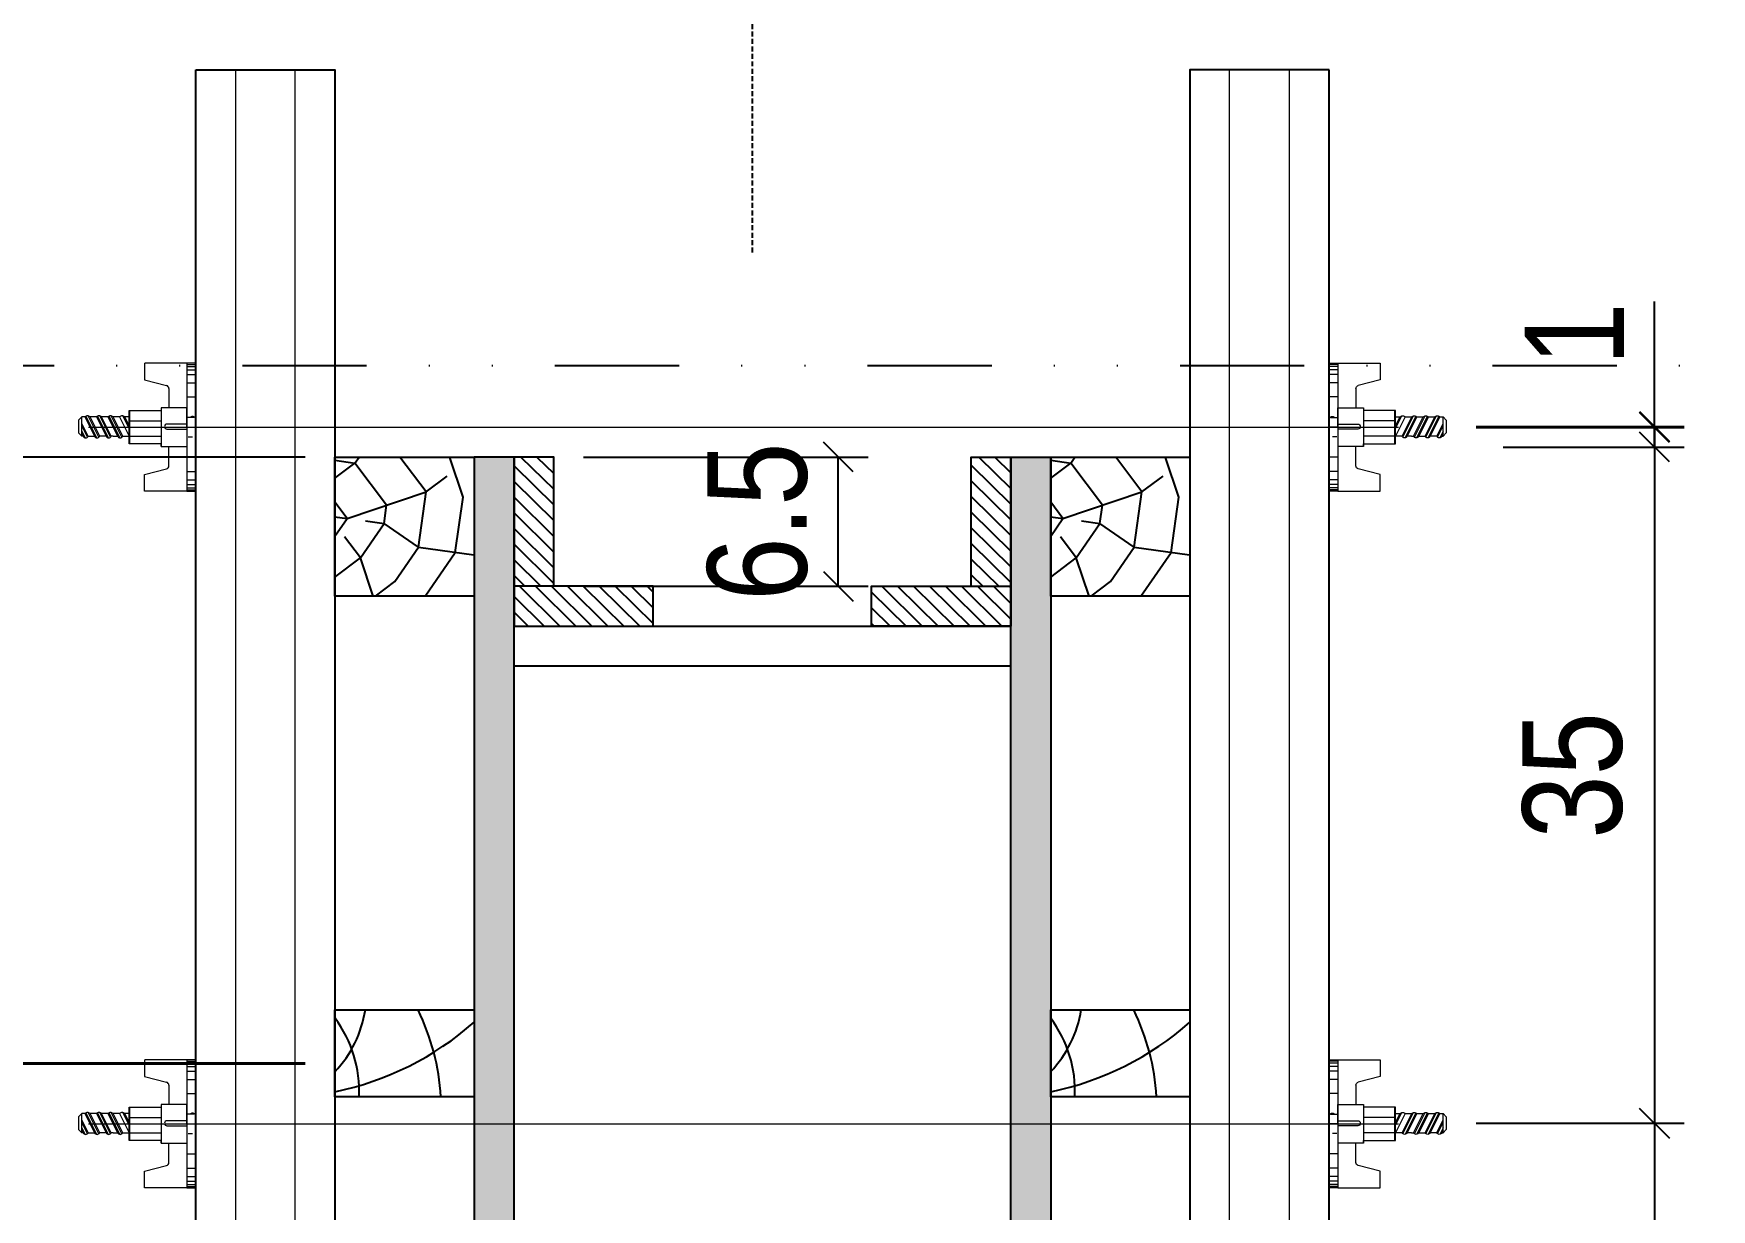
# Model space of a CAD drawing. Extents: x 13379 to 23315, y 867 to 16997.
# Drawn here: x 19320.8 to 19489.6, y 7398.6 to 7517 of the extents above; entities that cross this region are included whole.
import ezdxf
from ezdxf.enums import TextEntityAlignment as Align

# ---------------------------------------------------------------- set-up
doc = ezdxf.new("R2010")
doc.units = 0
doc.linetypes.add('DIVIDE2', pattern=[0.625, 0.25, -0.125, 0, -0.125, 0, -0.125])
doc.linetypes.add('HIDDEN', pattern=[0.375, 0.25, -0.125])
for name, color, linetype in [('1-2 PONTALETE', 7, 'Continuous'), ('COTA', 241, 'Continuous'), ('GRAVATA', 2, 'Continuous'), ('Nível', 160, 'Continuous'), ('Painéis', 200, 'Continuous'), ('PONTALETE', 7, 'Continuous'), ('SARRAFO', 251, 'Continuous'), ('Texto de Titulo', 7, 'Continuous'), ('Texto Qtd Sarr', 242, 'Continuous')]:
    doc.layers.add(name, color=color, linetype=linetype)
doc.layers.add('Hachura', color=251, linetype='Continuous', lineweight=9)
doc.layers.add('Texto Seção', color=7, linetype='Continuous', lineweight=15)
doc.styles.add('COTA TECNICA 2X', font='techl___.ttf', dxfattribs={"height": 10})
doc.styles.add('ROMANS', font='romans.shx')
doc.dimstyles.new('SECAO PILAR', dxfattribs={"dimtxt": 10, "dimasz": 3, "dimexe": 3, "dimexo": 3, "dimgap": 3, "dimtad": 1, "dimdec": 1, "dimlfac": 0.5, "dimzin": 12, "dimdsep": 46, "dimtxsty": 'COTA TECNICA 2X', "dimblk1": 'OBLIQUE', "dimblk2": 'OBLIQUE', "dimsah": 1, "dimcen": 0.9, "dimclrd": 256, "dimclre": 256, "dimclrt": 256, "dimadec": 1, "dimazin": 3, "dimtfac": 1, "dimtdec": 1, "dimtmove": 0, "dimatfit": 3, "dimfxl": 1, "dimtolj": 1, "dimtzin": 12, "dimarcsym": 0})

# ---------------------------------------------------------------- blocks, each defined once
blk = doc.blocks.new('_Oblique')
at = {"color": 0, "linetype": 'ByBlock', "lineweight": -2}
blk.add_line((-0.5, -0.5), (0.5, 0.5), dxfattribs=at)
blk = doc.blocks.new('*D1250')
at = {"layer": 'COTA', "lineweight": -2, "transparency": 16777216}
for p, q in [((19348.11, 7474.35), (19270.83, 7474.35)), ((19273.83, 7474.35), (19273.83, 7352.32)), ((19348.11, 7352.32), (19270.83, 7352.32))]:
    blk.add_line(p, q, dxfattribs=at)
at = {"layer": 'Defpoints', "color": 0, "transparency": 16777216}
for p in [(19351.11, 7474.35), (19273.83, 7352.32), (19351.11, 7352.32)]:
    blk.add_point(p, dxfattribs=at)
at = {"layer": 'COTA', "lineweight": -2, "transparency": 16777216, "xscale": 3, "yscale": 3, "zscale": 3}
for p, rotation in [((19273.83, 7474.35), 90), ((19273.83, 7352.32), 270)]:
    blk.add_blockref('_Oblique', p, dxfattribs=dict(at, rotation=rotation))
at = {"layer": 'COTA', "transparency": 16777216, "insert": (19265.72, 7413.34), "char_height": 10, "attachment_point": 5, "rotation": 90, "style": 'COTA TECNICA 2X'}
blk.add_mtext('\\A1;61 - PAINEL', dxfattribs=at)
blk = doc.blocks.new('*D1251')
at = {"layer": 'COTA', "lineweight": -2, "transparency": 16777216}
for p, q in [((19483.89, 7477.42), (19483.89, 7490.01)), ((19465.94, 7477.42), (19486.89, 7477.42)), ((19483.89, 7475.35), (19483.89, 7477.42)), ((19468.65, 7475.35), (19486.89, 7475.35)), ((19483.89, 7475.35), (19483.89, 7472.35))]:
    blk.add_line(p, q, dxfattribs=at)
at = {"layer": 'Defpoints', "color": 0, "transparency": 16777216}
for p in [(19462.94, 7477.42), (19483.89, 7477.42), (19465.65, 7475.35)]:
    blk.add_point(p, dxfattribs=at)
at = {"layer": 'COTA', "lineweight": -2, "transparency": 16777216, "xscale": 3, "yscale": 3, "zscale": 3}
for p, rotation in [((19483.89, 7477.42), 270), ((19483.89, 7475.35), 90)]:
    blk.add_blockref('_Oblique', p, dxfattribs=dict(at, rotation=rotation))
at = {"layer": 'COTA', "transparency": 16777216, "insert": (19475.83, 7486.72), "char_height": 10, "attachment_point": 5, "rotation": 90, "style": 'COTA TECNICA 2X'}
blk.add_mtext('\\A1;1', dxfattribs=at)
blk = doc.blocks.new('C')
at = {"layer": 'Hachura', "color": 0}
for p, q in [((0.461, 3.155), (-0.003, 3.155)), ((0.461, 3.05), (-0.003, 3.05)), ((0.461, 2.881), (-0.003, 2.881)), ((0.461, 2.65), (-0.003, 2.65)), ((0, 3.224), (0, -3.224)), ((0.451, 3.224), (0, 3.224)), ((0, 2.747), (0, -1.16)), ((0.451, -3.225), (0.451, 3.224)), ((0.451, 3.224), (2.58, 3.224)), ((2.58, 3.224), (2.58, 2.385)), ((0.461, 2.228), (-0.003, 2.228)), ((1.354, 1.939), (1.354, 0.965)), ((2.58, 2.385), (1.475, 2.094)), ((0.461, 1.512), (0, 1.512)), ((1.741, 0.966), (0.451, 0.966)), ((1.741, -0.968), (1.741, 0.966)), ((1.741, 0.966), (1.741, 0.838)), ((1.741, 0.966), (1.741, 0.838)), ((0.388, 0.487), (0.172, 0.487)), ((1.451, 0.101), (0.451, 0.101)), ((1.741, 0.838), (3.354, 0.838)), ((3.354, 0.451), (1.741, 0.451)), ((3.32, 0.838), (3.32, -0.839)), ((3.354, 0.838), (3.354, -0.839)), ((3.676, 0.451), (3.354, 0.451)), ((3.837, -0.517), (3.354, 0.451)), ((3.354, 0.064), (3.67, -0.57)), ((3.676, 0.451), (4.16, -0.517)), ((3.716, 0.5), (4.251, -0.57)), ((4.371, -0.553), (3.83, 0.53)), ((4.151, 0.451), (3.934, 0.451)), ((4.418, -0.517), (3.934, 0.451)), ((4.151, 0.451), (4.256, 0.451)), ((4.256, 0.451), (4.74, -0.517)), ((4.296, 0.5), (4.831, -0.57)), ((4.952, -0.553), (4.41, 0.53)), ((4.514, 0.451), (4.837, 0.451)), ((4.998, -0.517), (4.514, 0.451)), ((4.837, 0.451), (5.321, -0.517)), ((4.876, 0.5), (5.412, -0.57)), ((5.532, -0.553), (4.991, 0.53)), ((5.579, -0.517), (5.095, 0.451)), ((5.417, 0.451), (5.095, 0.451)), ((5.579, -0.517), (5.095, 0.451)), ((5.417, 0.451), (5.74, -0.194)), ((5.457, 0.5), (5.74, -0.065)), ((5.74, 0.193), (5.571, 0.53)), ((5.74, 0.322), (5.675, 0.451)), ((5.675, 0.451), (5.74, 0.451)), ((5.739, 0.45), (5.9, 0.288)), ((5.739, 0.45), (5.739, -0.518)), ((5.9, -0.356), (5.9, 0.288)), ((0.451, -0.004), (0, -0.004)), ((0.075, -0.481), (0.292, -0.481)), ((0.292, -0.481), (0.397, -0.481)), ((0.451, -0.001), (0.451, -0.968)), ((0.451, -0.157), (1.451, -0.157)), ((0.451, -0.646), (0.451, -0.323)), ((0.451, -3.225), (0.451, -0.646)), ((3.354, -0.323), (1.741, -0.323)), ((3.354, -0.839), (1.741, -0.839)), ((3.354, -0.065), (3.579, -0.517)), ((3.354, -0.517), (3.579, -0.517)), ((3.837, -0.517), (4.16, -0.517)), ((4.418, -0.517), (4.74, -0.517)), ((4.634, -0.517), (4.74, -0.517)), ((4.998, -0.517), (5.321, -0.517)), ((5.579, -0.517), (5.74, -0.517)), ((5.739, -0.518), (5.9, -0.356)), ((5.739, -0.518), (5.739, -0.518)), ((0.461, -1.521), (-0.003, -1.521)), ((0.451, -0.968), (1.741, -0.968)), ((1.354, -1.94), (1.354, -0.968)), ((0.461, -2.228), (-0.003, -2.228)), ((2.58, -2.387), (1.475, -2.096)), ((2.58, -3.225), (2.58, -2.387)), ((0.461, -2.65), (-0.003, -2.65)), ((0.461, -2.881), (-0.003, -2.881)), ((0.461, -3.05), (-0.003, -3.05)), ((0.461, -3.155), (-0.003, -3.155)), ((0, -3.224), (2.568, -3.224))]:
    blk.add_line(p, q, dxfattribs=at)
for centre, radius, start, end in [((1.516, 1.939), 0.161, 104.74356, 180), ((1.445, -0.028), 0.129, 272.69497, 87.30503), ((3.805, 0.389), 0.143, 25.56881, 154.43119), ((4.385, 0.389), 0.143, 25.56881, 154.43119), ((4.966, 0.389), 0.143, 25.56881, 154.43119), ((5.546, 0.389), 0.143, 25.56881, 154.43119), ((0.166, -0.366), 0.174, 221.74404, 317.85924), ((3.708, -0.4), 0.174, 222.14076, 318.25596), ((4.289, -0.4), 0.174, 222.14076, 318.25596), ((4.869, -0.4), 0.174, 222.14076, 318.25596), ((5.45, -0.4), 0.174, 222.14076, 318.25596), ((5.61, -0.401), 0.174, 317.85924, 318.25596), ((1.516, -1.94), 0.161, 180, 255.25644)]:
    blk.add_arc(centre, radius, start, end, dxfattribs=at)
blk = doc.blocks.new('*D1253')
at = {"layer": 'COTA', "lineweight": -2, "transparency": 16777216}
for p, q in [((19348.11, 7474.35), (19302.58, 7474.35)), ((19305.58, 7413.34), (19305.58, 7474.35)), ((19348.11, 7413.34), (19302.58, 7413.34))]:
    blk.add_line(p, q, dxfattribs=at)
at = {"layer": 'Defpoints', "color": 0, "transparency": 16777216}
for p in [(19305.58, 7474.35), (19351.11, 7474.35), (19351.11, 7413.34)]:
    blk.add_point(p, dxfattribs=at)
at = {"layer": 'COTA', "lineweight": -2, "transparency": 16777216, "xscale": 3, "yscale": 3, "zscale": 3}
for p, rotation in [((19305.58, 7474.35), 90), ((19305.58, 7413.34), 270)]:
    blk.add_blockref('_Oblique', p, dxfattribs=dict(at, rotation=rotation))
at = {"layer": 'COTA', "transparency": 16777216, "insert": (19297.36, 7443.85), "char_height": 10, "attachment_point": 5, "rotation": 90, "style": 'COTA TECNICA 2X'}
blk.add_mtext('\\A1;30.5', dxfattribs=at)
blk = doc.blocks.new('*D1257')
at = {"layer": 'COTA', "lineweight": -2, "transparency": 16777216}
for p, q in [((19465.94, 7477.32), (19486.89, 7477.32)), ((19483.89, 7477.32), (19483.89, 7407.3)), ((19465.94, 7407.3), (19486.89, 7407.3))]:
    blk.add_line(p, q, dxfattribs=at)
at = {"layer": 'Defpoints', "color": 0, "transparency": 16777216}
for p in [(19462.94, 7477.32), (19462.94, 7407.3), (19483.89, 7407.3)]:
    blk.add_point(p, dxfattribs=at)
at = {"layer": 'COTA', "lineweight": -2, "transparency": 16777216, "xscale": 3, "yscale": 3, "zscale": 3}
for p, rotation in [((19483.89, 7477.32), 90), ((19483.89, 7407.3), 270)]:
    blk.add_blockref('_Oblique', p, dxfattribs=dict(at, rotation=rotation))
at = {"layer": 'COTA', "transparency": 16777216, "insert": (19475.67, 7442.31), "char_height": 10, "attachment_point": 5, "rotation": 90, "style": 'COTA TECNICA 2X'}
blk.add_mtext('\\A1;35', dxfattribs=at)
blk = doc.blocks.new('*D1258')
at = {"layer": 'COTA', "lineweight": -2, "transparency": 16777216}
for p, q in [((19465.94, 7407.3), (19486.89, 7407.3)), ((19483.89, 7407.3), (19483.89, 7349.32)), ((19465.8, 7349.32), (19486.89, 7349.32))]:
    blk.add_line(p, q, dxfattribs=at)
at = {"layer": 'Defpoints', "color": 0, "transparency": 16777216}
for p in [(19462.94, 7407.3), (19462.8, 7349.32), (19483.89, 7349.32)]:
    blk.add_point(p, dxfattribs=at)
at = {"layer": 'COTA', "lineweight": -2, "transparency": 16777216, "xscale": 3, "yscale": 3, "zscale": 3}
for p, rotation in [((19483.89, 7407.3), 90), ((19483.89, 7349.32), 270)]:
    blk.add_blockref('_Oblique', p, dxfattribs=dict(at, rotation=rotation))
at = {"layer": 'COTA', "transparency": 16777216, "insert": (19475.81, 7378.31), "char_height": 10, "attachment_point": 5, "rotation": 90, "style": 'COTA TECNICA 2X'}
blk.add_mtext('\\A1;29', dxfattribs=at)
blk = doc.blocks.new('*D1254')
at = {"layer": 'COTA', "lineweight": -2, "transparency": 16777216}
for p, q in [((19348.11, 7413.24), (19302.58, 7413.24)), ((19305.58, 7413.24), (19305.58, 7352.32)), ((19348.11, 7352.32), (19302.58, 7352.32))]:
    blk.add_line(p, q, dxfattribs=at)
at = {"layer": 'Defpoints', "color": 0, "transparency": 16777216}
for p in [(19351.11, 7413.24), (19305.58, 7352.32), (19351.11, 7352.32)]:
    blk.add_point(p, dxfattribs=at)
at = {"layer": 'COTA', "lineweight": -2, "transparency": 16777216, "xscale": 3, "yscale": 3, "zscale": 3}
for p, rotation in [((19305.58, 7413.24), 90), ((19305.58, 7352.32), 270)]:
    blk.add_blockref('_Oblique', p, dxfattribs=dict(at, rotation=rotation))
at = {"layer": 'COTA', "transparency": 16777216, "insert": (19297.36, 7382.78), "char_height": 10, "attachment_point": 5, "rotation": 90, "style": 'COTA TECNICA 2X'}
blk.add_mtext('\\A1;30.5', dxfattribs=at)
blk = doc.blocks.new('*D1256')
at = {"layer": 'COTA', "lineweight": -2, "transparency": 16777216}
for p, q in [((19376.13, 7474.35), (19404.76, 7474.35)), ((19401.76, 7461.34), (19401.76, 7474.35)), ((19376.13, 7461.34), (19404.76, 7461.34))]:
    blk.add_line(p, q, dxfattribs=at)
at = {"layer": 'Defpoints', "color": 0, "transparency": 16777216}
for p in [(19373.13, 7474.35), (19401.76, 7474.35), (19373.13, 7461.34)]:
    blk.add_point(p, dxfattribs=at)
at = {"layer": 'COTA', "lineweight": -2, "transparency": 16777216, "xscale": 3, "yscale": 3, "zscale": 3}
for p, rotation in [((19401.76, 7474.35), 90), ((19401.76, 7461.34), 270)]:
    blk.add_blockref('_Oblique', p, dxfattribs=dict(at, rotation=rotation))
at = {"layer": 'COTA', "transparency": 16777216, "insert": (19393.65, 7467.85), "char_height": 10, "attachment_point": 5, "rotation": 90, "style": 'COTA TECNICA 2X'}
blk.add_mtext('\\A1;6.5', dxfattribs=at)
blk = doc.blocks.new('titulo1')
at = {"layer": 'Defpoints', "color": 252, "linetype": 'HIDDEN', "ltscale": 2}
blk.add_line((0, 0), (0, 125), dxfattribs=at)
at = {"layer": 'Defpoints', "style": 'ROMANS', "oblique": 15}
blk.add_attdef('FOLHA', text='', height=10, dxfattribs=at).set_placement((0, 15.58), align=Align.MIDDLE_CENTER)
at = {"layer": 'Texto Qtd Sarr', "color": 3, "style": 'ROMANS', "oblique": 15}
for tag, height, p in [('TITULO', 17, (0, 71.45)), ('SEÇÃO', 12, (0, 41.55))]:
    blk.add_attdef(tag, text='', height=height, dxfattribs=at).set_placement(p, align=Align.MIDDLE_CENTER)

msp = doc.modelspace()

# ---------------------------------------------------------------- hatches: boundary and pattern name
at = {"layer": 'Hachura'}
h = msp.add_hatch(color=256, dxfattribs=at)
h.dxf.hatch_style = 1
h.paths.add_polyline_path([(19369.13, 7474.35), (19365.11, 7474.35), (19365.11, 7460.35), (19365.11, 7407.24), (19369.13, 7407.24)])
h.paths.add_polyline_path([(19369.13, 7407.24), (19365.11, 7407.24), (19365.11, 7352.32), (19369.13, 7352.32), (19369.13, 7369.33)])
h = msp.add_hatch(color=256, dxfattribs=at)
h.dxf.hatch_style = 1
h.paths.add_polyline_path([(19419.13, 7474.35), (19423.14, 7474.35), (19423.14, 7460.35), (19423.14, 7407.24), (19419.13, 7407.24)])
h.paths.add_polyline_path([(19419.13, 7407.24), (19423.14, 7407.24), (19423.14, 7352.32), (19419.13, 7352.32), (19419.13, 7369.33)])
at = {"layer": 'PONTALETE'}
h = msp.add_hatch(dxfattribs=at)
h.set_pattern_fill('TRONCO', color=1, scale=37.5, angle=-8, style=0, pattern_type=2)
h.set_pattern_definition([(352, (20713.758, 19108.83), (42.35404, 31.91606), [11.25, -26.25]), (352, (20714.02, 19110.687), (42.35404, 31.91606), [11.25, -26.25]), (352, (20716.397, 19114.14), (42.35404, 31.91606), [7.5, -30]), (352, (20718.776, 19117.59), (42.35404, 31.91606), [5.625, -31.875]), (352, (20719.298, 19121.305), (42.35404, 31.91606), [3.75, -33.75]), (352, (20710.536, 19126.324), (42.35404, 31.91606), [1.875, -9.375, 1.875, -24.375]), (352, (20716.367, 19127.398), (42.35404, 31.91606), [1.875, -15, 5.625, -15]), (352, (20724.055, 19128.21), (42.35404, 31.91606), [1.875, -1.875, 1.875, -31.875]), (352, (20722.46, 19130.33), (42.35404, 31.91606), [1.875, -35.625]), (352, (20721.125, 19134.303), (42.35404, 31.91606), [5.625, -31.875]), (352, (20721.647, 19138.016), (42.35404, 31.91606), [7.5, -30]), (352, (20720.31, 19141.99), (42.35404, 31.91606), [9.375, -11.25, 1.875, -15]), (82, (20702.326, 19121.797), (-31.91606, 42.35404), [1.875, -3.75, 9.375, -22.5]), (82, (20704.705, 19125.25), (-31.91606, 42.35404), [1.875, -1.875, 5.625, -28.125]), (82, (20708.65, 19139.843), (-31.91606, 42.35404), [3.75, -33.75]), (82, (20708.42, 19124.728), (-31.91606, 42.35404), [7.5, -11.25, 1.875, -16.875]), (82, (20713.146, 19144.89), (-31.91606, 42.35404), [1.875, -35.625]), (82, (20712.393, 19126.063), (-31.91606, 42.35404), [5.625, -31.875]), (82, (20716.367, 19127.398), (-31.91606, 42.35404), [3.75, -33.75]), (82, (20720.08, 19126.876), (-31.91606, 42.35404), [1.875, -5.625, 5.625, -24.375]), (82, (20722.2, 19128.47), (-31.91606, 42.35404), [1.875, -35.625]), (82, (20723.01, 19120.783), (-31.91606, 42.35404), [5.25, -32.25]), (82, (20723.824, 19113.095), (-31.91606, 42.35404), [3.75, -33.75]), (82, (20729.626, 19127.428), (-31.91606, 42.35404), [1.875, -35.625]), (82, (20733.078, 19125.05), (-31.91606, 42.35404), [5.625, -31.875]), (82, (20736.79, 19124.527), (-31.91606, 42.35404), [5.625, -31.875]), (37, (20729.134, 19110.456), (5.21899, 37.13505), [2.651625, -2.651625, 2.651625, -45.078134]), (37, (20723.011, 19120.783), (5.21899, 37.13505), [5.30325, -47.72976]), (37, (20710.767, 19141.439), (5.21899, 37.13505), [5.30325, -47.72976]), (37, (20716.89, 19131.11), (5.21899, 37.13505), [5.30325, -47.72976]), (37, (20717.702, 19123.423), (5.21899, 37.13505), [5.30325, -47.72976]), (37, (20727.8, 19114.43), (5.21899, 37.13505), [5.30325, -47.72976]), (37, (20724.346, 19116.81), (5.21899, 37.13505), [7.95495, -45.07806]), (37, (20715.554, 19135.085), (5.21899, 37.13505), [2.65162, -50.38138]), (37, (20714.22, 19139.06), (5.21899, 37.13505), [2.65162, -50.38138]), (37, (20729.074, 19136.972), (5.21899, 37.13505), [2.65162, -50.38138]), (37, (20711.61, 19120.492), (5.21899, 37.13505), [2.65162, -50.38138]), (37, (20733.86, 19130.62), (5.21899, 37.13505), [2.65162, -50.38138]), (37, (20720.342, 19128.732), (5.21899, 37.13505), [2.65162, -50.38138]), (37, (20724.577, 19131.924), (5.21899, 37.13505), [2.65162, -50.38138]), (127, (20721.677, 19124.758), (-37.13505, 5.21899), [2.651625, -2.651625, 7.95495, -39.77481]), (127, (20727.247, 19123.975), (-37.13505, 5.21899), [2.65162, -50.38138]), (127, (20725.42, 19110.978), (-37.13505, 5.21899), [2.65162, -50.38138]), (127, (20719.298, 19121.305), (-37.13505, 5.21899), [2.65162, -50.38138]), (127, (20725.912, 19127.95), (-37.13505, 5.21899), [2.65162, -50.38138]), (127, (20715.324, 19119.97), (-37.13505, 5.21899), [2.65162, -50.38138]), (127, (20730.178, 19117.883), (-37.13505, 5.21899), [2.65162, -50.38138]), (127, (20702.617, 19110.396), (-37.13505, 5.21899), [2.65162, -50.38138]), (127, (20704.735, 19111.991), (-37.13505, 5.21899), [5.30325, -47.72976]), (127, (20706.853, 19113.587), (-37.13505, 5.21899), [5.30325, -47.72976]), (127, (20710.566, 19113.065), (-37.13505, 5.21899), [5.30325, -47.72976]), (127, (20712.945, 19116.518), (-37.13505, 5.21899), [5.30325, -47.72976]), (127, (20729.886, 19129.284), (-37.13505, 5.21899), [5.30325, -47.72976]), (127, (20734.704, 19109.673), (-37.13505, 5.21899), [5.30325, -47.72976]), (127, (20740.736, 19139.12), (-37.13505, 5.21899), [5.30325, -47.72976]), (127, (20740.214, 19135.407), (-37.13505, 5.21899), [5.30325, -47.72976]), (127, (20736.24, 19134.072), (-37.13505, 5.21899), [5.30325, -47.72976]), (127, (20710.245, 19137.725), (-37.13505, 5.21899), [7.95495, -45.07806]), (127, (20733.86, 19130.62), (-37.13505, 5.21899), [7.95495, -45.07806]), (18.56505, (20715.002, 19144.63), (37.135053, -5.218991), [4.1925, -79.66005]), (18.56505, (20712.393, 19126.063), (37.135053, -5.218991), [4.1925, -79.66005]), (18.56505, (20717.672, 19136.681), (37.135053, -5.218991), [4.1925, -79.66005]), (18.56505, (20725.16, 19109.121), (37.135053, -5.218991), [4.1925, -79.66005]), (18.56505, (20723.824, 19113.095), (37.135053, -5.218991), [4.1925, -79.66005]), (18.56505, (20713.728, 19122.088), (37.135053, -5.218991), [4.1925, -79.66005]), (18.56505, (20716.337, 19140.656), (37.135053, -5.218991), [4.1925, -79.66005]), (18.56505, (20725.912, 19127.95), (37.135053, -5.218991), [8.385, -75.46755]), (55.43495, (20726.695, 19133.52), (5.218991, 37.135053), [4.1925, -79.66005]), (55.43495, (20730.7, 19121.596), (5.218991, 37.135053), [4.1925, -79.66005]), (55.43495, (20713.176, 19131.633), (5.218991, 37.135053), [4.1925, -79.66005]), (55.43495, (20706.01, 19134.533), (5.218991, 37.135053), [4.1925, -79.66005]), (55.43495, (20727.247, 19123.975), (5.218991, 37.135053), [4.1925, -79.66005]), (55.43495, (20723.533, 19124.497), (5.218991, 37.135053), [4.1925, -79.66005]), (55.43495, (20709.462, 19132.155), (5.218991, 37.135053), [8.385, -75.46755]), (55.43495, (20735.487, 19115.243), (5.218991, 37.135053), [8.385, -75.46755]), (55.43495, (20732.034, 19117.622), (5.218991, 37.135053), [8.385, -75.46755]), (108.56505, (20701.543, 19116.227), (5.218991, 37.135053), [4.1925, -79.66005]), (108.56505, (20704.414, 19136.651), (5.218991, 37.135053), [4.1925, -79.66005]), (108.56505, (20708.188, 19109.613), (5.218991, 37.135053), [4.1925, -79.66005]), (108.56505, (20709.171, 19143.556), (5.218991, 37.135053), [4.1925, -79.66005]), (108.56505, (20709.753, 19120.753), (5.218991, 37.135053), [4.1925, -79.66005]), (108.56505, (20717.702, 19123.423), (5.218991, 37.135053), [4.1925, -79.66005]), (108.56505, (20722.46, 19130.328), (5.218991, 37.135053), [4.1925, -79.66005]), (108.56505, (20703.661, 19117.823), (5.219004, 37.135057), [4.1925, -79.66005]), (108.56505, (20713.728, 19122.088), (5.218991, 37.135053), [4.1925, -79.66005]), (108.56505, (20724.346, 19116.809), (5.218991, 37.135053), [4.1925, -79.66005]), (108.56505, (20728.582, 19120), (5.218991, 37.135053), [4.1925, -79.66005]), (108.56505, (20737.574, 19130.097), (5.218991, 37.135053), [4.1925, -79.66005]), (108.56505, (20711.289, 19145.152), (5.218991, 37.135053), [4.1925, -79.66005]), (108.56505, (20705.458, 19144.078), (5.218991, 37.135053), [8.385, -75.46755]), (108.56505, (20707.375, 19117.3), (5.218991, 37.135053), [8.385, -75.46755]), (145.43495, (20701.021, 19112.513), (-37.135053, 5.218991), [4.1925, -79.66005]), (145.43495, (20732.325, 19106.22), (-37.135053, 5.218991), [4.1925, -79.66005]), (145.43495, (20733.078, 19125.049), (-37.135053, 5.218991), [4.1925, -79.66005]), (145.43495, (20716.397, 19114.14), (-37.135053, 5.218991), [4.1925, -79.66005]), (145.43495, (20714.019, 19110.687), (-37.135053, 5.218991), [4.1925, -79.66005]), (145.43495, (20718.776, 19117.592), (-37.135053, 5.218991), [4.1925, -79.66005]), (145.43495, (20733.048, 19138.307), (-37.135053, 5.218991), [4.1925, -79.66005]), (145.43495, (20737.022, 19139.642), (-37.135053, 5.218991), [8.385, -75.46755])])
h.paths.add_polyline_path([(19351.11, 7474.35), (19351.11, 7460.35), (19365.11, 7460.35), (19365.11, 7474.35)])
h = msp.add_hatch(dxfattribs=at)
h.set_pattern_fill('TRONCO', color=1, scale=37.5, angle=-8, style=0, pattern_type=2)
h.set_pattern_definition([(352, (20785.786, 19108.83), (42.35404, 31.91606), [11.25, -26.25]), (352, (20786.047, 19110.687), (42.35404, 31.91606), [11.25, -26.25]), (352, (20788.426, 19114.14), (42.35404, 31.91606), [7.5, -30]), (352, (20790.804, 19117.59), (42.35404, 31.91606), [5.625, -31.875]), (352, (20791.326, 19121.305), (42.35404, 31.91606), [3.75, -33.75]), (352, (20782.564, 19126.324), (42.35404, 31.91606), [1.875, -9.375, 1.875, -24.375]), (352, (20788.395, 19127.398), (42.35404, 31.91606), [1.875, -15, 5.625, -15]), (352, (20796.083, 19128.21), (42.35404, 31.91606), [1.875, -1.875, 1.875, -31.875]), (352, (20794.488, 19130.33), (42.35404, 31.91606), [1.875, -35.625]), (352, (20793.153, 19134.303), (42.35404, 31.91606), [5.625, -31.875]), (352, (20793.675, 19138.016), (42.35404, 31.91606), [7.5, -30]), (352, (20792.34, 19141.99), (42.35404, 31.91606), [9.375, -11.25, 1.875, -15]), (82, (20774.354, 19121.797), (-31.91606, 42.35404), [1.875, -3.75, 9.375, -22.5]), (82, (20776.733, 19125.25), (-31.91606, 42.35404), [1.875, -1.875, 5.625, -28.125]), (82, (20780.677, 19139.843), (-31.91606, 42.35404), [3.75, -33.75]), (82, (20780.447, 19124.728), (-31.91606, 42.35404), [7.5, -11.25, 1.875, -16.875]), (82, (20785.174, 19144.89), (-31.91606, 42.35404), [1.875, -35.625]), (82, (20784.42, 19126.063), (-31.91606, 42.35404), [5.625, -31.875]), (82, (20788.395, 19127.398), (-31.91606, 42.35404), [3.75, -33.75]), (82, (20792.11, 19126.876), (-31.91606, 42.35404), [1.875, -5.625, 5.625, -24.375]), (82, (20794.227, 19128.47), (-31.91606, 42.35404), [1.875, -35.625]), (82, (20795.04, 19120.783), (-31.91606, 42.35404), [5.25, -32.25]), (82, (20795.853, 19113.095), (-31.91606, 42.35404), [3.75, -33.75]), (82, (20801.654, 19127.428), (-31.91606, 42.35404), [1.875, -35.625]), (82, (20805.106, 19125.05), (-31.91606, 42.35404), [5.625, -31.875]), (82, (20808.82, 19124.527), (-31.91606, 42.35404), [5.625, -31.875]), (37, (20801.162, 19110.456), (5.21899, 37.13505), [2.651625, -2.651625, 2.651625, -45.078134]), (37, (20795.04, 19120.783), (5.21899, 37.13505), [5.30325, -47.72976]), (37, (20782.795, 19141.439), (5.21899, 37.13505), [5.30325, -47.72976]), (37, (20788.917, 19131.11), (5.21899, 37.13505), [5.30325, -47.72976]), (37, (20789.73, 19123.423), (5.21899, 37.13505), [5.30325, -47.72976]), (37, (20799.827, 19114.43), (5.21899, 37.13505), [5.30325, -47.72976]), (37, (20796.374, 19116.81), (5.21899, 37.13505), [7.95495, -45.07806]), (37, (20787.583, 19135.085), (5.21899, 37.13505), [2.65162, -50.38138]), (37, (20786.248, 19139.06), (5.21899, 37.13505), [2.65162, -50.38138]), (37, (20801.102, 19136.972), (5.21899, 37.13505), [2.65162, -50.38138]), (37, (20783.638, 19120.492), (5.21899, 37.13505), [2.65162, -50.38138]), (37, (20805.89, 19130.62), (5.21899, 37.13505), [2.65162, -50.38138]), (37, (20792.37, 19128.732), (5.21899, 37.13505), [2.65162, -50.38138]), (37, (20796.605, 19131.924), (5.21899, 37.13505), [2.65162, -50.38138]), (127, (20793.705, 19124.758), (-37.13505, 5.21899), [2.651625, -2.651625, 7.95495, -39.77481]), (127, (20799.275, 19123.975), (-37.13505, 5.21899), [2.65162, -50.38138]), (127, (20797.448, 19110.978), (-37.13505, 5.21899), [2.65162, -50.38138]), (127, (20791.326, 19121.305), (-37.13505, 5.21899), [2.65162, -50.38138]), (127, (20797.94, 19127.95), (-37.13505, 5.21899), [2.65162, -50.38138]), (127, (20787.352, 19119.97), (-37.13505, 5.21899), [2.65162, -50.38138]), (127, (20802.206, 19117.883), (-37.13505, 5.21899), [2.65162, -50.38138]), (127, (20774.645, 19110.396), (-37.13505, 5.21899), [2.65162, -50.38138]), (127, (20776.763, 19111.991), (-37.13505, 5.21899), [5.30325, -47.72976]), (127, (20778.88, 19113.587), (-37.13505, 5.21899), [5.30325, -47.72976]), (127, (20782.594, 19113.065), (-37.13505, 5.21899), [5.30325, -47.72976]), (127, (20784.973, 19116.518), (-37.13505, 5.21899), [5.30325, -47.72976]), (127, (20801.915, 19129.284), (-37.13505, 5.21899), [5.30325, -47.72976]), (127, (20806.732, 19109.673), (-37.13505, 5.21899), [5.30325, -47.72976]), (127, (20812.764, 19139.12), (-37.13505, 5.21899), [5.30325, -47.72976]), (127, (20812.242, 19135.407), (-37.13505, 5.21899), [5.30325, -47.72976]), (127, (20808.268, 19134.072), (-37.13505, 5.21899), [5.30325, -47.72976]), (127, (20782.273, 19137.725), (-37.13505, 5.21899), [7.95495, -45.07806]), (127, (20805.89, 19130.62), (-37.13505, 5.21899), [7.95495, -45.07806]), (18.56505, (20787.03, 19144.63), (37.135053, -5.218991), [4.1925, -79.66005]), (18.56505, (20784.421, 19126.063), (37.135053, -5.218991), [4.1925, -79.66005]), (18.56505, (20789.7, 19136.681), (37.135053, -5.218991), [4.1925, -79.66005]), (18.56505, (20797.187, 19109.121), (37.135053, -5.218991), [4.1925, -79.66005]), (18.56505, (20795.853, 19113.095), (37.135053, -5.218991), [4.1925, -79.66005]), (18.56505, (20785.756, 19122.088), (37.135053, -5.218991), [4.1925, -79.66005]), (18.56505, (20788.365, 19140.656), (37.135053, -5.218991), [4.1925, -79.66005]), (18.56505, (20797.94, 19127.95), (37.135053, -5.218991), [8.385, -75.46755]), (55.43495, (20798.723, 19133.52), (5.218991, 37.135053), [4.1925, -79.66005]), (55.43495, (20802.728, 19121.596), (5.218991, 37.135053), [4.1925, -79.66005]), (55.43495, (20785.204, 19131.633), (5.218991, 37.135053), [4.1925, -79.66005]), (55.43495, (20778.038, 19134.533), (5.218991, 37.135053), [4.1925, -79.66005]), (55.43495, (20799.275, 19123.975), (5.218991, 37.135053), [4.1925, -79.66005]), (55.43495, (20795.562, 19124.497), (5.218991, 37.135053), [4.1925, -79.66005]), (55.43495, (20781.49, 19132.155), (5.218991, 37.135053), [8.385, -75.46755]), (55.43495, (20807.515, 19115.243), (5.218991, 37.135053), [8.385, -75.46755]), (55.43495, (20804.062, 19117.622), (5.218991, 37.135053), [8.385, -75.46755]), (108.56505, (20773.572, 19116.227), (5.218991, 37.135053), [4.1925, -79.66005]), (108.56505, (20776.442, 19136.651), (5.218991, 37.135053), [4.1925, -79.66005]), (108.56505, (20780.216, 19109.613), (5.218991, 37.135053), [4.1925, -79.66005]), (108.56505, (20781.2, 19143.556), (5.218991, 37.135053), [4.1925, -79.66005]), (108.56505, (20781.781, 19120.753), (5.218991, 37.135053), [4.1925, -79.66005]), (108.56505, (20789.73, 19123.423), (5.218991, 37.135053), [4.1925, -79.66005]), (108.56505, (20794.488, 19130.328), (5.218991, 37.135053), [4.1925, -79.66005]), (108.56505, (20775.69, 19117.823), (5.219004, 37.135057), [4.1925, -79.66005]), (108.56505, (20785.756, 19122.088), (5.218991, 37.135053), [4.1925, -79.66005]), (108.56505, (20796.374, 19116.809), (5.218991, 37.135053), [4.1925, -79.66005]), (108.56505, (20800.61, 19120), (5.218991, 37.135053), [4.1925, -79.66005]), (108.56505, (20809.603, 19130.097), (5.218991, 37.135053), [4.1925, -79.66005]), (108.56505, (20783.317, 19145.152), (5.218991, 37.135053), [4.1925, -79.66005]), (108.56505, (20777.486, 19144.078), (5.218991, 37.135053), [8.385, -75.46755]), (108.56505, (20779.403, 19117.3), (5.218991, 37.135053), [8.385, -75.46755]), (145.43495, (20773.05, 19112.513), (-37.135053, 5.218991), [4.1925, -79.66005]), (145.43495, (20804.353, 19106.22), (-37.135053, 5.218991), [4.1925, -79.66005]), (145.43495, (20805.106, 19125.049), (-37.135053, 5.218991), [4.1925, -79.66005]), (145.43495, (20788.426, 19114.14), (-37.135053, 5.218991), [4.1925, -79.66005]), (145.43495, (20786.047, 19110.687), (-37.135053, 5.218991), [4.1925, -79.66005]), (145.43495, (20790.804, 19117.592), (-37.135053, 5.218991), [4.1925, -79.66005]), (145.43495, (20805.076, 19138.307), (-37.135053, 5.218991), [4.1925, -79.66005]), (145.43495, (20809.05, 19139.642), (-37.135053, 5.218991), [8.385, -75.46755])])
h.paths.add_polyline_path([(19423.14, 7474.35), (19423.14, 7460.35), (19437.14, 7460.35), (19437.14, 7474.35)])
at = {"layer": 'SARRAFO'}
h = msp.add_hatch(dxfattribs=at)
h.set_pattern_fill('ANSI31', color=256, scale=9, angle=-89.5, style=0)
h.set_pattern_definition([(315.5, (-14292.413, 104315.9247), (0.788522922, 0.802406755), [])])
h.paths.add_polyline_path([(19373.13, 7474.35), (19369.13, 7474.35), (19369.13, 7461.34), (19373.13, 7461.34)])
h = msp.add_hatch(dxfattribs=at)
h.set_pattern_fill('ANSI31', color=256, scale=9, angle=-89.5, style=0)
h.set_pattern_definition([(315.5, (-14270.413, 104315.9247), (0.788522922, 0.802406755), [])])
h.paths.add_polyline_path([(19419.13, 7474.35), (19415.13, 7474.35), (19415.13, 7461.34), (19419.13, 7461.34)])
h = msp.add_hatch(dxfattribs=at)
h.set_pattern_fill('ANSI31', color=256, scale=9, angle=-89.5, style=0)
h.set_pattern_definition([(315.5, (-14346.4581, 123112.975), (0.788522922, 0.802406755), [])])
h.paths.add_polyline_path([(19369.13, 7457.34), (19369.13, 7461.34), (19383.14, 7461.34), (19383.14, 7457.34)])
h = msp.add_hatch(dxfattribs=at)
h.set_pattern_fill('ANSI31', color=256, scale=9, angle=-89.5, style=0)
h.set_pattern_definition([(315.5, (-14324.4581, 123112.975), (0.788522922, 0.802406755), [])])
h.paths.add_polyline_path([(19419.13, 7457.34), (19419.13, 7461.34), (19405.11, 7461.34), (19405.11, 7457.34)])

# ---------------------------------------------------------------- linework, layer by layer
at = {"layer": '1-2 PONTALETE', "color": 1}
for centre, radius, start, end in [((19342.58, 7420.56), 11.74, 316.6479, 350.9173), ((19341.24, 7410.51), 12.32, 357.4574, 36.7023), ((19338.5, 7408.52), 23.32, 3.5441, 25.9137), ((19414.61, 7420.56), 11.74, 316.6479, 350.9173), ((19413.26, 7410.51), 12.32, 357.4574, 36.7023), ((19410.52, 7408.52), 23.32, 3.5441, 25.9137)]:
    msp.add_arc(centre, radius, start, end, dxfattribs=at)
at = {"layer": 'GRAVATA', "color": 1}
for points in [[(19337.11, 7513.31), (19351.11, 7513.31), (19351.11, 7312.96), (19337.11, 7312.96)], [(19451.14, 7513.31), (19437.14, 7513.31), (19437.14, 7312.96), (19451.14, 7312.96)]]:
    msp.add_lwpolyline(points, close=True, dxfattribs=at)
at = {"layer": 'Hachura'}
for p, q in [((19341.11, 7513.31), (19341.11, 7312.96)), ((19347.11, 7312.96), (19347.11, 7513.31)), ((19441.14, 7312.96), (19441.14, 7513.31)), ((19447.14, 7513.31), (19447.14, 7312.96)), ((19326.31, 7477.36), (19458.14, 7477.36)), ((19326.31, 7407.24), (19458.14, 7407.25))]:
    msp.add_line(p, q, dxfattribs=at)
at = {"layer": 'Nível', "color": 4, "linetype": 'DIVIDE2', "ltscale": 50}
msp.add_line((19216, 7483.57), (21112.79, 7483.57), dxfattribs=at)
at = {"layer": 'Painéis'}
for p, q in [((19369.13, 7457.34), (19419.13, 7457.34)), ((19369.13, 7453.34), (19419.13, 7453.34))]:
    msp.add_line(p, q, dxfattribs=at)
for points in [[(19365.11, 7352.32), (19369.13, 7352.32), (19369.13, 7474.35), (19365.11, 7474.35)], [(19423.14, 7352.32), (19419.13, 7352.32), (19419.13, 7474.35), (19423.14, 7474.35)]]:
    msp.add_lwpolyline(points, close=True, dxfattribs=at)
at = {"layer": 'PONTALETE', "color": 1}
for points in [[(19365.11, 7474.35), (19365.11, 7460.35), (19351.11, 7460.35), (19351.11, 7474.35)], [(19437.14, 7474.35), (19437.14, 7460.35), (19423.14, 7460.35), (19423.14, 7474.35)], [(19365.11, 7418.71), (19365.11, 7409.96), (19351.11, 7409.96), (19351.11, 7418.71)], [(19437.14, 7418.71), (19437.14, 7409.96), (19423.14, 7409.96), (19423.14, 7418.71)]]:
    msp.add_lwpolyline(points, close=True, dxfattribs=at)
for centre in [(19344.98, 7440.27), (19417.01, 7440.27)]:
    msp.add_arc(centre, 30.42, 281.6357, 311.4455, dxfattribs=at)
at = {"layer": 'SARRAFO'}
for points in [[(19369.13, 7474.35), (19369.13, 7457.34), (19383.14, 7457.34), (19383.14, 7461.34), (19369.13, 7461.34)], [(19373.13, 7461.34), (19373.13, 7474.35), (19369.13, 7474.35)], [(19419.13, 7474.35), (19419.13, 7457.34), (19405.11, 7457.34), (19405.11, 7461.34), (19419.13, 7461.34)], [(19415.13, 7461.34), (19415.13, 7474.35), (19419.13, 7474.35)]]:
    msp.add_lwpolyline(points, dxfattribs=at)

# ---------------------------------------------------------------- block references
at = {"layer": 'Hachura', "linetype": 'Continuous', "yscale": 2, "zscale": 2, "rotation": 180}
for p, xscale in [((19337.11, 7477.35), 2), ((19451.14, 7477.35), -2), ((19337.11, 7407.24), 2), ((19451.14, 7407.24), -2)]:
    msp.add_blockref('C', p, dxfattribs=dict(at, xscale=xscale))
at = {"layer": 'Texto Seção'}
ref = msp.add_blockref('titulo1', (19393.13, 7494.92), dxfattribs=at)
ref.add_attrib('TITULO', 'P206', dxfattribs={"layer": 'Texto de Titulo', "color": 7, "height": 17, "style": 'ROMANS', "width": 1.1}).set_placement((19393.13, 7582.42), align=Align.MIDDLE_CENTER)
ref.add_attrib('SEÇÃO', '25x40', dxfattribs={"layer": 'Texto de Titulo', "color": 7, "height": 12, "style": 'ROMANS', "width": 1.1}).set_placement((19393.13, 7552.42), align=Align.MIDDLE_CENTER)

# ---------------------------------------------------------------- dimensions: what is measured, and where the dimension line sits
at = {"layer": 'COTA'}
for base, p1, p2, picture, middle in [((19483.89, 7477.42), (19465.65, 7475.35), (19462.94, 7477.42), '*D1251', (19475.83, 7486.72)), ((19483.89, 7407.3), (19462.94, 7477.32), (19462.94, 7407.3), '*D1257', (19475.67, 7442.31)), ((19305.58, 7474.35), (19351.11, 7413.34), (19351.11, 7474.35), '*D1253', (19297.36, 7443.85)), ((19305.58, 7352.32), (19351.11, 7413.24), (19351.11, 7352.32), '*D1254', (19297.36, 7382.78)), ((19483.89, 7349.32), (19462.94, 7407.3), (19462.8, 7349.32), '*D1258', (19475.81, 7378.31))]:
    dim = msp.add_linear_dim(base=base, p1=p1, p2=p2, angle=270, dimstyle='SECAO PILAR', dxfattribs=at)
    dim.commit()
    dim.dimension.update_dxf_attribs({"geometry": picture, "text_midpoint": middle})
dim = msp.add_linear_dim(base=(19401.76, 7474.35), p1=(19373.13, 7461.34), p2=(19373.13, 7474.35), angle=90, dimstyle='SECAO PILAR', dxfattribs=at)
dim.commit()
dim.dimension.update_dxf_attribs({"geometry": '*D1256', "text_midpoint": (19401.76, 7467.85), "dimtype": 161})
dim = msp.add_linear_dim(base=(19273.83, 7352.32), p1=(19351.11, 7474.35), p2=(19351.11, 7352.32), angle=270, text='<> - PAINEL', dimstyle='SECAO PILAR', dxfattribs=at)
dim.commit()
dim.dimension.update_dxf_attribs({"geometry": '*D1250', "text_midpoint": (19265.72, 7413.34)})

doc.saveas('drawing.dxf')
